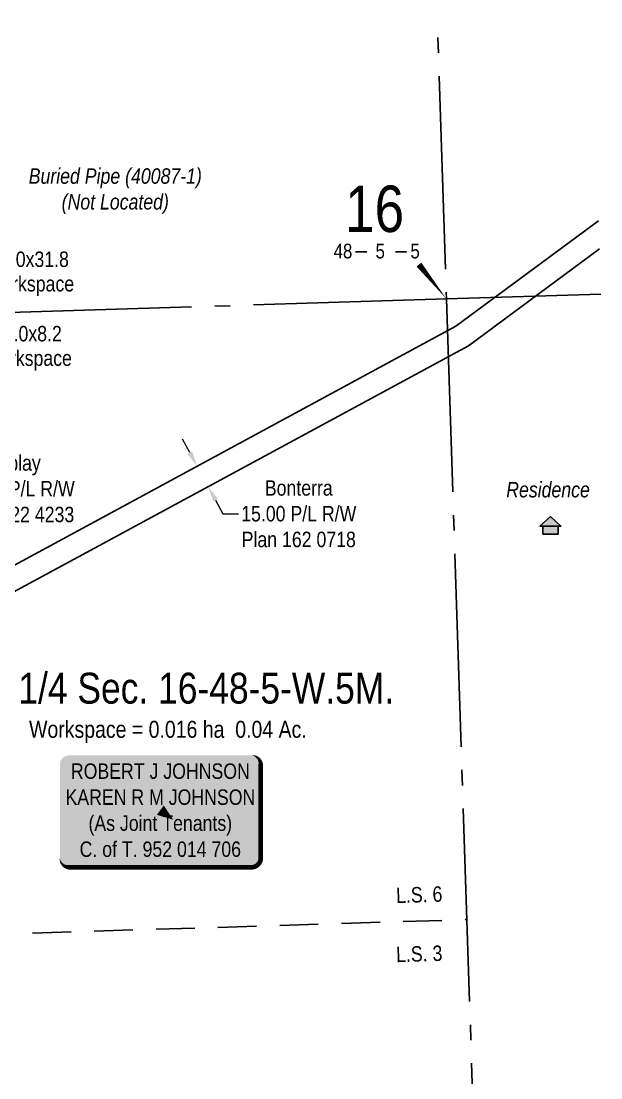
# Model space of a CAD drawing. Extents: x 654756 to 659274, y 5889593 to 5891468.
# Drawn here: x 655429 to 655804, y 5890038 to 5890722 of the extents above; entities that cross this region are included whole.
import ezdxf
from ezdxf.enums import TextEntityAlignment as Align

# ---------------------------------------------------------------- set-up
doc = ezdxf.new("R2010")
doc.units = 0
doc.header["$LTSCALE"] = 5
doc.header["$PDSIZE"] = 0.5
doc.linetypes.add('foc-LSD', pattern=[8, 5, -3])
doc.linetypes.add('foc-QUARTERLINE', pattern=[33, 25, -3, 2, -3])
doc.layers.get('Defpoints').update_dxf_attribs({"color": 9})
for name, color, linetype in [('10', 1, 'Continuous'), ('9', 3, 'Continuous'), ('AS-PIPE-UG-T', 44, 'Continuous'), ('AS-RESIDENCE', 14, 'Continuous'), ('C-SYMBOL', 7, 'Continuous'), ('CG-NOTES', 7, 'Continuous'), ('F-RW', 190, 'Continuous'), ('L-AREAWORK', 5, 'Continuous'), ('L-SECLBL', 7, 'Continuous'), ('L-SECQ', 8, 'foc-QUARTERLINE'), ('L-SECTION-LSD', 7, 'foc-LSD')]:
    doc.layers.add(name, color=color, linetype=linetype)
doc.layers.add('F-RW-T', color=190, linetype='Continuous', lineweight=9)
doc.layers.add('P-TEMP-T', color=46, linetype='Continuous', lineweight=18)
doc.styles.add('100L', font='ARIALN.TTF', dxfattribs={"height": 11})
doc.styles.add('175L', font='ARIALN.TTF', dxfattribs={"height": 20})
doc.styles.add('80', font='ARIALN.TTF', dxfattribs={"height": 10})
doc.styles.add('80CG', font='ARIALN.TTF', dxfattribs={"height": 10})
doc.styles.add('80L', font='ARIALN.TTF', dxfattribs={"height": 10})
doc.styles.add('SIMPLEX', font='ARIALN.TTF')
doc.dimstyles.new('Compass 5 000', dxfattribs={"dimscale": 5, "dimtxt": 9, "dimasz": 2, "dimexe": 0.2, "dimexo": 0.0625, "dimgap": 0.5, "dimtad": 0, "dimtih": 1, "dimtoh": 1, "dimzin": 0, "dimdsep": 46, "dimtxsty": '80CG', "dimcen": 0.1, "dimse1": 1, "dimse2": 1, "dimclrd": 256, "dimclrt": 256, "dimaunit": 1, "dimadec": 4, "dimazin": 0, "dimtfac": 0.06, "dimtofl": 0, "dimtmove": 0, "dimatfit": 1, "dimfxl": 0.2, "dimtolj": 1, "dimtzin": 0, "dimlwd": -1, "dimarcsym": 0})

# ---------------------------------------------------------------- blocks, each defined once
blk = doc.blocks.new('L-SECLBL')
at = {"layer": '9', "color": 7}
for p, q in [((-5.08, -27.83), (-12.29, -27.83)), ((20.7, -27.83), (13.5, -27.83))]:
    blk.add_line(p, q, dxfattribs=at)
at = {"layer": '10', "color": 2, "style": 'SIMPLEX'}
blk.add_attdef('SEC', text='', height=30, dxfattribs=at).set_placement((0, 0), align=Align.MIDDLE)
at = {"layer": '10', "color": 5, "style": '80L'}
blk.add_attdef('TWP', text='', height=9.5, dxfattribs=at).set_placement((-14.43, -27.37), align=Align.MIDDLE_RIGHT)
blk.add_attdef('RGE', text='', height=9.5, dxfattribs=at).set_placement((3.62, -27.37), align=Align.MIDDLE_CENTER)
blk.add_attdef('MER', text='', height=9.5, dxfattribs=at).set_placement((23.17, -27.37), align=Align.MIDDLE_LEFT)
blk = doc.blocks.new('*D373')
at = {"layer": 'Defpoints', "color": 0, "transparency": 16777216}
for p in [(655367.9, 5890423.76), (655328.28, 5890302.92), (655337.99, 5890300.56)]:
    blk.add_point(p, dxfattribs=at)
at = {"layer": 'F-RW-T', "transparency": 16777216}
for p, q in [((655348.47, 5890428.47), (655338.75, 5890430.83)), ((655377.62, 5890421.4), (655387.33, 5890419.04))]:
    blk.add_line(p, q, dxfattribs=at)
for points in [[(655348.86, 5890430.09), (655348.08, 5890426.85), (655358.19, 5890426.11)], [(655378.01, 5890423.02), (655377.22, 5890419.78), (655367.9, 5890423.76)]]:
    blk.add_solid(points, dxfattribs=at)
at = {"layer": 'F-RW-T', "transparency": 16777216, "insert": (655426.42, 5890419.04), "char_height": 10, "attachment_point": 5, "style": '80CG'}
blk.add_mtext('\\A1;Inplay\\P10.00 P/L R/W\\PPlan 122 4233', dxfattribs=at)
blk = doc.blocks.new('*D381')
at = {"layer": 'Defpoints', "color": 0, "transparency": 16777216}
for p in [(655528.64, 5890425.95), (655550.03, 5890420.47), (655535.78, 5890412.76)]:
    blk.add_point(p, dxfattribs=at)
at = {"layer": 'F-RW-T', "transparency": 16777216}
for p, q in [((655538.14, 5890442.46), (655533.38, 5890451.25)), ((655554.79, 5890411.68), (655559.55, 5890402.88)), ((655559.55, 5890402.88), (655569.55, 5890402.88))]:
    blk.add_line(p, q, dxfattribs=at)
for points in [[(655539.6, 5890443.25), (655536.67, 5890441.66), (655542.9, 5890433.66)], [(655556.26, 5890412.47), (655553.33, 5890410.88), (655550.03, 5890420.47)]]:
    blk.add_solid(points, dxfattribs=at)
at = {"layer": 'F-RW-T', "transparency": 16777216, "insert": (655608.64, 5890402.88), "char_height": 10, "attachment_point": 5, "style": '80CG'}
blk.add_mtext('\\A1;Bonterra\\P15.00 P/L R/W\\PPlan 162 0718', dxfattribs=at)
blk = doc.blocks.new('res_occ')
for points in [[(0.1, 0.89), (-1.26, -0.37), (1.46, -0.37)], [(-0.9, -1.43), (1.1, -1.43), (1.1, -0.37), (-0.9, -0.37)]]:
    blk.add_hatch(color=14).paths.add_polyline_path(points)
at = {"color": 14}
for points in [[(0.1, 0.89), (-1.26, -0.37), (1.46, -0.37)], [(-0.9, -1.43), (1.1, -1.43), (1.1, -0.37), (-0.9, -0.37)]]:
    blk.add_lwpolyline(points, close=True, dxfattribs=at)
blk = doc.blocks.new('*U398')
h = blk.add_hatch(color=59)
edge = h.paths.add_edge_path()
edge.add_line((-59, -37), (59, -37))
edge.add_arc((59, -31), 6, 270, 360)
edge.add_line((65, -31), (65, 29.5))
edge.add_arc((59, 29.5), 6, 0, 90)
edge.add_line((59, 35.5), (-59, 35.5))
edge.add_arc((-59, 29.5), 6, 90, 180)
edge.add_line((-65, 29.5), (-65, -31))
edge.add_arc((-59, -31), 6, 180, 270)
at = {"color": 1, "flags": 128}
blk.add_lwpolyline([(-59, -37, 3, 3, 0), (59, -37, 3, 3, 0.414214), (65, -31, 3, 3, 0), (65, 29.5, 3, 0, 0.414214), (59, 35.5, 0, 0, 0), (-59, 35.5, 0, 0, 0.414214), (-65, 29.5, 0, 0, 0), (-65, -31, 0, 3, 0.414214)], format="xyseb", close=True, dxfattribs=at)
blk.add_lwpolyline([(8.39, -6.2, 0, 7.5, 0), (0, 0, 0, 0, 0)], format="xyseb", dxfattribs=at)
at = {"color": 1, "style": '80'}
blk.add_attdef('ENTER_TEXT_001', (-35.99, -5), '', height=10, dxfattribs=at)

msp = doc.modelspace()

# ---------------------------------------------------------------- linework, layer by layer
at = {"layer": 'L-SECLBL', "flags": 128}
msp.add_lwpolyline([(655704.206, 5890541.925, 0, 3.999, 0), (655686.369, 5890564.221, 0, 0, 0)], format="xyseb", dxfattribs=at)
at = {"layer": 'L-SECQ', "flags": 128}
for points in [[(655677.777, 5891345.875), (655704.206, 5890541.925)], [(655704.206, 5890541.925), (654903.181, 5890517.086)], [(655804.098, 5890545.022), (655704.206, 5890541.925)], [(655704.206, 5890541.925), (655730.616, 5889738.52)]]:
    msp.add_lwpolyline(points, dxfattribs=at)
at = {"layer": 'L-SECTION-LSD', "flags": 128}
msp.add_lwpolyline([(654916.64, 5890115.289), (655717.411, 5890140.228)], dxfattribs=at)

# ---------------------------------------------------------------- block references
at = {"layer": 'AS-RESIDENCE', "color": 6, "xscale": 4.998814999999981, "yscale": 4.998814999999981, "zscale": 4.998814999999981}
msp.add_blockref('res_occ', (655770.948, 5890396.772), dxfattribs=at)
at = {"layer": 'CG-NOTES'}
ref = msp.add_blockref('*U398', (655519.056, 5890211.058), dxfattribs=dict(at, xscale=0.999763, yscale=0.999763, zscale=0.999763))
ref.add_attrib('ENTER_TEXT_001', 'ROBERT J JOHNSON', (655461.191, 5890231.312), dxfattribs={"layer": '0', "color": 1, "height": 9.99763, "style": '80'})
ref.add_attrib('ENTER_TEXT_002', 'KAREN R M JOHNSON', (655457.713, 5890214.472), dxfattribs={"layer": '0', "color": 1, "height": 9.99763, "style": '80'})
ref.add_attrib('ENTER_TEXT_003', '(As Joint Tenants)', (655472.586, 5890197.639), dxfattribs={"layer": '0', "color": 1, "height": 9.99763, "style": '80'})
ref.add_attrib('ENTER_TEXT_004', 'C. of T. 952 014 706', (655466.837, 5890180.799), dxfattribs={"layer": '0', "color": 1, "height": 9.99763, "style": '80'})
at = {"layer": 'L-SECLBL', "xscale": 0.999763, "yscale": 0.999763, "zscale": 0.999763}
msp.add_blockref('L-SECLBL', (655657.717, 5890600.291), dxfattribs=at).add_auto_attribs({'SEC': '16', 'TWP': '48', 'RGE': '5', 'MER': '5'})

# ---------------------------------------------------------------- texts
at = {"layer": 'AS-PIPE-UG-T', "insert": (655489.93, 5890626.485), "char_height": 9.99763, "width": 111.48558, "attachment_point": 2, "style": '100L'}
msp.add_mtext('\\pt119.97156;{\\fArial Narrow|b0|i1|c0|p34;Buried Pipe (40087-1)\\P\\ptz;(Not Located)}', dxfattribs=at)
at = {"layer": 'AS-RESIDENCE', "color": 6, "insert": (655742.878, 5890423.5), "char_height": 9.99763, "width": 54.38462, "attachment_point": 1, "style": '80L'}
msp.add_mtext('{\\fArial Narrow|b0|i1|c0|p34;\\C256;Residence}', dxfattribs=at)
at = {"layer": 'C-SYMBOL', "color": 3, "style": '175L'}
msp.add_text('S.W.1/4 Sec. 16-48-5-W.5M.', height=19.99526, dxfattribs=at).set_placement((655523.962, 5890274.021), align=Align.BOTTOM_CENTER)
at = {"layer": 'L-AREAWORK', "color": 5, "style": '100L'}
msp.add_text('Workspace = 0.016 ha  0.04 Ac.', height=10.99739, dxfattribs=at).set_placement((655523.962, 5890254.583), align=Align.BOTTOM_CENTER)
at = {"layer": 'P-TEMP-T', "char_height": 9.99763, "width": 56.88733, "attachment_point": 1, "line_spacing_factor": 0.95116, "style": '80L'}
for s, insert in [('\\pi3.70533;20.0x31.8\\P\\pi0.12841;Workspace', (655405.897, 5890572.647)), ('\\pi6.93444;20.0x8.2\\P\\pi0.12841;Workspace', (655404.449, 5890524.485))]:
    msp.add_mtext(s, dxfattribs=dict(at, insert=insert))

# ---------------------------------------------------------------- dimensions: what is measured, and where the dimension line sits
at = {"layer": 'F-RW-T'}
dim = msp.add_linear_dim(base=(655367.897, 5890423.755), p1=(655328.28, 5890302.918), p2=(655337.989, 5890300.561), angle=346.354151, text='Inplay\\P10.00 P/L R/W\\PPlan 122 4233', dimstyle='Compass 5 000', dxfattribs=at)
dim.commit()
dim.dimension.update_dxf_attribs({"geometry": '*D373', "text_midpoint": (655426.419, 5890419.037), "dimtype": 161})
at = {"layer": 'F-RW-T', "color": 2}
dim = msp.add_aligned_dim(p1=(655528.644, 5890425.948), p2=(655535.782, 5890412.759), distance=16.205, text='Bonterra\\P15.00 P/L R/W\\PPlan 162 0718', dimstyle='Compass 5 000', dxfattribs=at)
dim.commit()
dim.dimension.update_dxf_attribs({"geometry": '*D381', "text_midpoint": (655608.64, 5890402.883)})

# ---------------------------------------------------------------- next in the draw order: texts
at = {"layer": 'L-SECTION-LSD', "char_height": 9.9976, "attachment_point": 1, "rotation": 1.783776, "style": '100L', "bg_fill": 3, "box_fill_scale": 1.5, "bg_fill_color": 256, "bg_fill_transparency": 0}
for s, width, insert in [('L.S. 6', 30.46869, (655671.463, 5890160.881)), ('L.S. 3', 30.36152, (655671.463, 5890122.606))]:
    msp.add_mtext_dynamic_manual_height_columns(s, width=width, gutter_width=54.974, heights=[0], dxfattribs=dict(at, insert=insert))

# ---------------------------------------------------------------- next in the draw order: linework, layer by layer
at = {"layer": 'F-RW', "flags": 128}
msp.add_lwpolyline([(655802.528, 5890592.601), (655710.364, 5890524.3), (655369.832, 5890339.994), (655297.319, 5890337.943), (654941.417, 5890128.01), (654916.24, 5890127.212), (654916.742, 5890112.224), (654945.729, 5890113.142), (655301.608, 5890323.062), (655373.827, 5890325.104), (655718.438, 5890511.618), (655803.13, 5890574.381)], dxfattribs=at)

doc.saveas('drawing.dxf')
